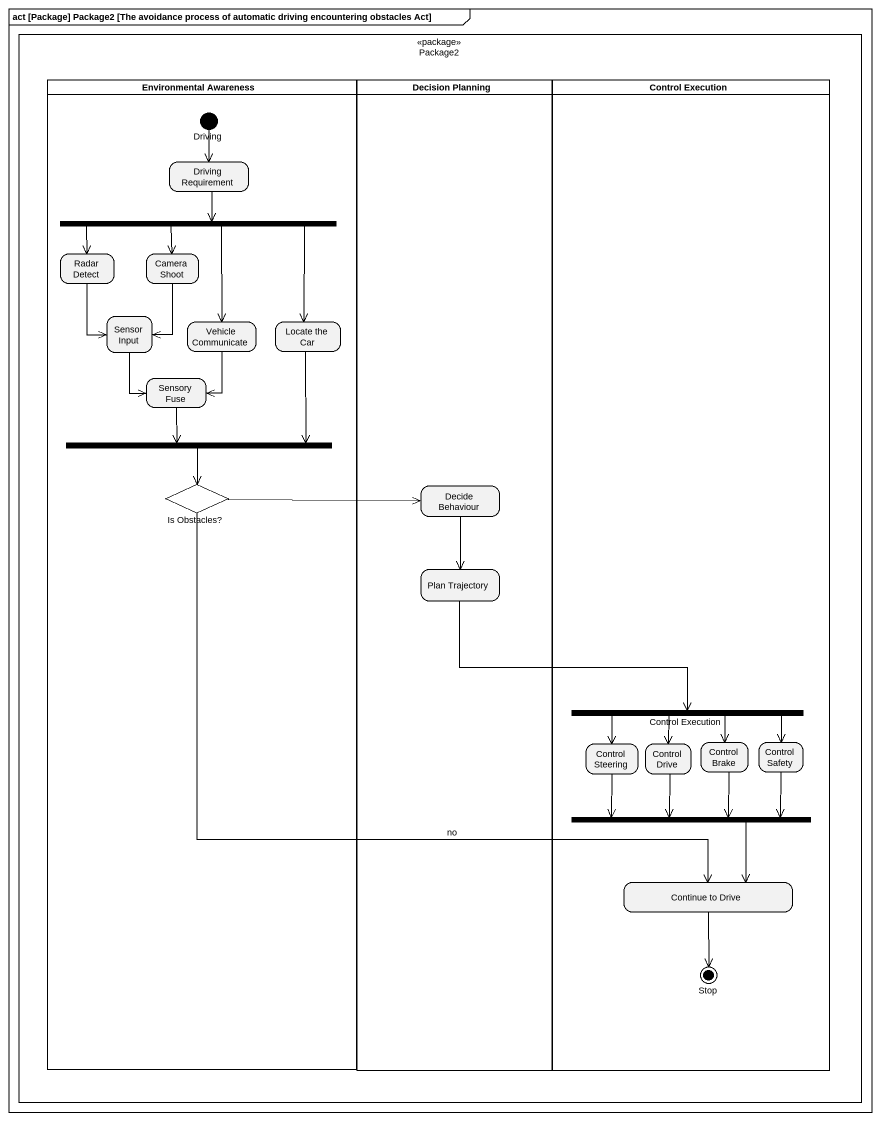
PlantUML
@startuml
mainframe act [Package] Package2 [The avoidance process of automatic driving encountering obstacles Act]
hide empty description
state Package2 <<package>> {
  state "Environmental Awareness" as Environmental_Awareness <<partition>> {
    state Driving <<start>>
    state "Driving Requirement" as Driving_Requirement
    state fork1 <<fork>>
    state "Radar Detect" as Radar_Detect
    state "Camera Shoot" as Camera_Shoot
    state "Sensor Input" as Sensor_Input
    state "Vehicle Communicate" as Vehicle_Communicate
    state "Locate the Car" as Locate_the_Car
    state "Sensory Fuse" as Sensory_Fuse
    state fork2 <<join>>
    state "Is Obstacles?" as Is_Obstacles <<choice>>
  }
  state "Decision Planning" as Decision_Planning <<partition>> {
    state "Decide Behaviour" as Decide_Behaviour
    state "Plan Trajectory" as Plan_Trajectory
  }
  state "Control Execution" as Control_Execution <<partition>> {
    state "Control Execution" as Control_Execution_2 <<fork>>
    state "Control Steering" as Control_Steering
    state "Control Drive" as Control_Drive
    state "Control Brake" as Control_Brake
    state "Control Safety" as Control_Safety
    state fork3 <<join>>
    state "Continue to Drive" as Continue_to_Drive
    state "Stop" as Stop_ <<end>>
  }
}
Driving --> Driving_Requirement
Driving_Requirement --> fork1
fork1 -left-> Radar_Detect
fork1 --> Camera_Shoot
fork1 --> Vehicle_Communicate
fork1 --> Locate_the_Car
Radar_Detect --> Sensor_Input
Camera_Shoot --> Sensor_Input
Sensor_Input --> Sensory_Fuse
Vehicle_Communicate --> Sensory_Fuse
Locate_the_Car --> fork2
Sensory_Fuse --> fork2
fork2 --> Is_Obstacles
Is_Obstacles -right-> Decide_Behaviour
Is_Obstacles --> Continue_to_Drive : no
Decide_Behaviour --> Plan_Trajectory
Plan_Trajectory -right-> Control_Execution_2
Control_Execution_2 --> Control_Steering
Control_Execution_2 --> Control_Drive
Control_Execution_2 --> Control_Brake
Control_Execution_2 -right-> Control_Safety
Control_Steering --> fork3
Control_Drive --> fork3
Control_Brake --> fork3
Control_Safety --> fork3
fork3 --> Continue_to_Drive
Continue_to_Drive --> Stop_
@enduml
